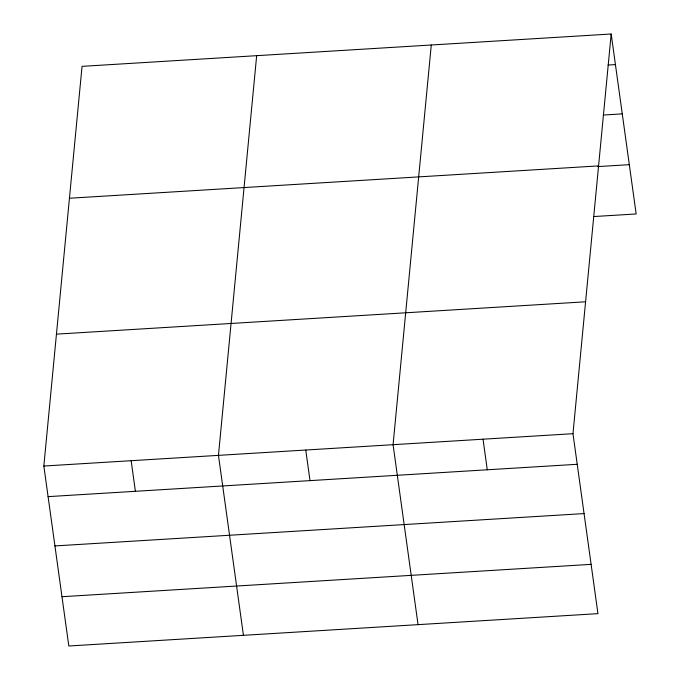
<?xml version="1.0" encoding="UTF-8"?>
<svg xmlns="http://www.w3.org/2000/svg" width="680" height="680" viewBox="0 0 680 680"><rect width="100%" height="100%" fill="white"/><g stroke="black" fill="none" stroke-linecap="round" stroke-linejoin="round"><path stroke-width="1.02" d="M611.184 34L572.976 433.695L597.95 613.649L68.816 646L43.843 466.038L82.05 66.351L611.184 34L636.157 213.962L593.827 216.546M256.666 55.675L218.458 455.37L243.431 635.324M431.281 44.999L393.074 444.694L418.047 624.648M608.022 65.05L615.434 64.591M603.219 115.047L622.268 113.883M69.445 198.245L598.578 165.894M597.567 166.608L629.314 164.67M56.448 334.144L585.59 301.793M43.843 466.038L572.976 433.695M48.084 496.638L577.226 464.287M54.927 545.929L584.06 513.578M61.973 596.708L591.107 564.358M483.029 439.195L487.271 469.787M305.762 450.033L310.012 480.624M131.147 460.708L135.397 491.3"/></g></svg>
